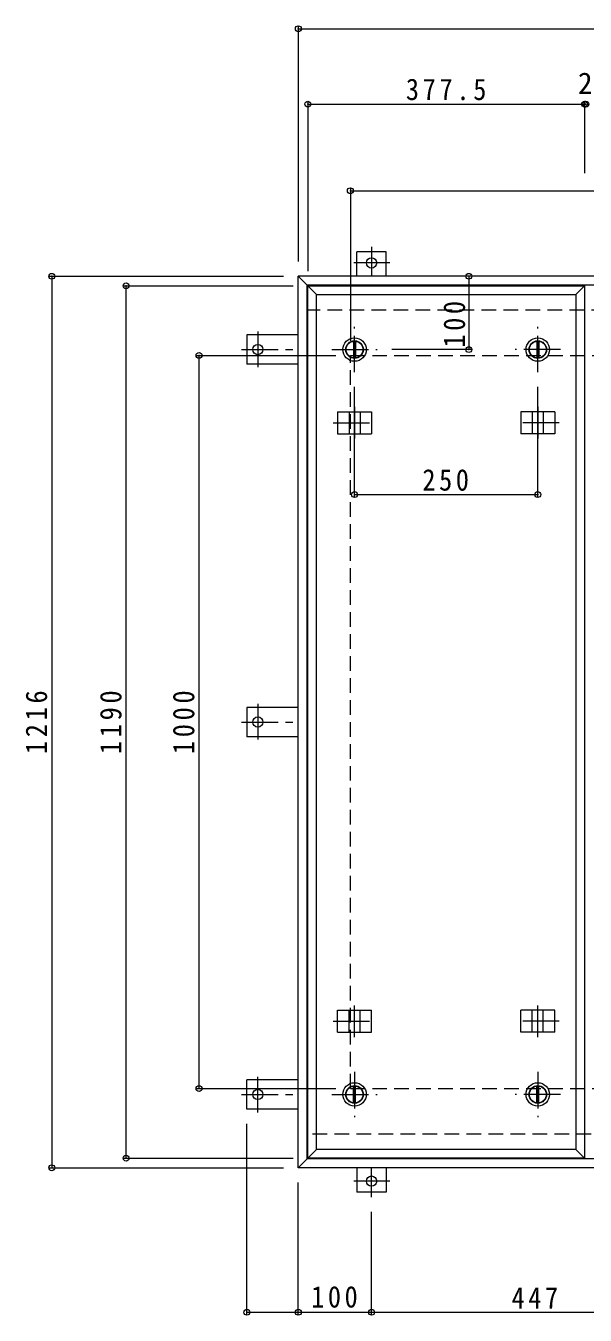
# Model space of a CAD drawing. Units: millimetres at full size, sheet at 1:10. Extents: x -2620 to 2706, y -1962 to 1648.
# Drawn here: x -2601 to -1838, y -276 to 1483 of the extents above; entities that cross this region are included whole.
import ezdxf
from ezdxf.enums import TextEntityAlignment as Align

# ---------------------------------------------------------------- set-up
doc = ezdxf.new("R2010")
doc.units = ezdxf.units.MM
doc.header["$LTSCALE"] = 10
doc.header["$PDMODE"] = 32
doc.header["$PDSIZE"] = 8
doc.linetypes.add('CHAIN1', pattern=[8, 5, -1, 1, -1])
doc.linetypes.add('DASHED2', pattern=[3, 2, -1])
for name, color, linetype, lineweight in [('0-1_躯体', 2, 'Continuous', 9), ('0-2_仕上', 3, 'Continuous', 9), ('0-3_建具', 4, 'Continuous', 9), ('0-C', 2, 'Continuous', 9), ('0-E', 3, 'Continuous', 9), ('0-F', 7, 'Continuous', 9)]:
    doc.layers.add(name, color=color, linetype=linetype, lineweight=lineweight)
doc.styles.add('ＭＳ ゴシック', font='')
doc.styles.get('ＭＳ ゴシック').set_extended_font_data('MS Gothic')

msp = doc.modelspace()

# ---------------------------------------------------------------- linework, layer by layer
at = {"layer": '0-1_躯体', "linetype": 'DASHED2'}
for p, q in [((-699.08, 1095.44), (-2217.08, 1095.44)), ((-2158.08, 1033.44), (-758.08, 1033.44)), ((-2158.08, 33.44), (-2158.08, 1033.44)), ((-2158.08, 33.44), (-758.08, 33.44)), ((-1079.58, -28.56), (-2217.08, -28.56))]:
    msp.add_line(p, q, dxfattribs=at)
at = {"layer": '0-1_躯体', "linetype": 'CHAIN1'}
for p, q in [((-1902.33, 1010.44), (-1902.33, 1072.44)), ((-1871.33, 1041.44), (-1933.33, 1041.44))]:
    msp.add_line(p, q, dxfattribs=at)
at = {"layer": '0-1_躯体'}
for p, q in [((-1903.83, 1052.84), (-1903.83, 1030.04)), ((-1900.83, 1052.84), (-1900.83, 1030.04))]:
    msp.add_line(p, q, dxfattribs=at)
for radius in [16, 12, 11.5]:
    msp.add_circle((-1902.33, 1041.44), radius, dxfattribs=at)
at = {"layer": '0-2_仕上'}
for p, q in [((-2216.08, 1128.44), (-2204.08, 1116.44)), ((-2216.08, 1128.44), (-1838.58, 1128.44)), ((-2216.08, -61.56), (-2216.08, 1128.44)), ((-1850.58, 1116.44), (-1838.58, 1128.44)), ((-1838.58, 1128.44), (-1838.58, -61.56)), ((-2204.08, 1116.44), (-1850.58, 1116.44)), ((-2204.08, -49.56), (-2204.08, 1116.44)), ((-1850.58, 1116.44), (-1850.58, -49.56)), ((-2216.08, -61.56), (-2204.08, -49.56)), ((-1850.58, -49.56), (-2204.08, -49.56)), ((-1838.58, -61.56), (-1850.58, -49.56)), ((-1838.58, -61.56), (-2216.08, -61.56))]:
    msp.add_line(p, q, dxfattribs=at)
at = {"layer": '0-3_建具', "color": 2}
for p, q in [((-2229.08, 1141.44), (-2217.08, 1129.44)), ((-687.08, 1141.44), (-2229.08, 1141.44)), ((-2229.08, -74.56), (-2229.08, 1141.44)), ((-699.08, 1129.44), (-2217.08, 1129.44)), ((-2217.08, -62.56), (-2217.08, 1129.44)), ((-2229.08, -74.56), (-2217.08, -62.56)), ((-699.08, -62.56), (-2217.08, -62.56)), ((-687.08, -74.56), (-2229.08, -74.56))]:
    msp.add_line(p, q, dxfattribs=at)
at = {"layer": '0-3_建具'}
for p, q in [((-2175.42, 956.44), (-2175.42, 926.44)), ((-2175.42, 956.44), (-2129.24, 956.44)), ((-2159.83, 956.44), (-2159.83, 926.44)), ((-2144.83, 956.44), (-2144.83, 926.44)), ((-2129.24, 956.44), (-2129.24, 926.44)), ((-1879.24, 956.44), (-1925.42, 956.44)), ((-1925.42, 956.44), (-1925.42, 926.44)), ((-1909.83, 956.44), (-1909.83, 926.44)), ((-1894.83, 956.44), (-1894.83, 926.44)), ((-1879.24, 956.44), (-1879.24, 926.44)), ((-2175.42, 926.44), (-2129.24, 926.44)), ((-1879.24, 926.44), (-1925.42, 926.44)), ((-2175.42, 140.44), (-2129.24, 140.44)), ((-2175.42, 110.44), (-2175.42, 140.44)), ((-2159.83, 110.44), (-2159.83, 140.44)), ((-2144.83, 110.44), (-2144.83, 140.44)), ((-2129.24, 110.44), (-2129.24, 140.44)), ((-1925.42, 110.44), (-1925.42, 140.44)), ((-1879.24, 140.44), (-1925.42, 140.44)), ((-1909.83, 110.44), (-1909.83, 140.44)), ((-1894.83, 110.44), (-1894.83, 140.44)), ((-1879.24, 110.44), (-1879.24, 140.44)), ((-2175.42, 110.44), (-2129.24, 110.44)), ((-1879.24, 110.44), (-1925.42, 110.44))]:
    msp.add_line(p, q, dxfattribs=at)
at = {"layer": '0-3_建具', "linetype": 'CHAIN1'}
for p, q in [((-2152.33, 963.56), (-2152.33, 920.32)), ((-1902.33, 963.56), (-1902.33, 920.32)), ((-2181.74, 941.44), (-2122.92, 941.44)), ((-1872.92, 941.44), (-1931.74, 941.44)), ((-2152.33, 103.32), (-2152.33, 146.56)), ((-1902.33, 103.32), (-1902.33, 146.56)), ((-2181.74, 125.44), (-2122.92, 125.44)), ((-1872.92, 125.44), (-1931.74, 125.44))]:
    msp.add_line(p, q, dxfattribs=at)
at = {"layer": '0-C', "linetype": 'CHAIN1'}
for p, q in [((-2152.33, 1010.44), (-2152.33, 1072.44)), ((-2183.33, 1041.44), (-2121.33, 1041.44)), ((-2152.33, 56.44), (-2152.33, -5.56)), ((-1902.33, 56.44), (-1902.33, -5.56)), ((-2183.33, 25.44), (-2121.33, 25.44)), ((-1871.33, 25.44), (-1933.33, 25.44))]:
    msp.add_line(p, q, dxfattribs=at)
at = {"layer": '0-C'}
for p, q in [((-2153.83, 1052.84), (-2153.83, 1030.04)), ((-2150.83, 1052.84), (-2150.83, 1030.04)), ((-2153.83, 14.04), (-2153.83, 36.84)), ((-2150.83, 14.04), (-2150.83, 36.84)), ((-1903.83, 14.04), (-1903.83, 36.84)), ((-1900.83, 14.04), (-1900.83, 36.84))]:
    msp.add_line(p, q, dxfattribs=at)
for centre, radius in [((-2152.33, 1041.44), 16), ((-2152.33, 1041.44), 12), ((-2152.33, 1041.44), 11.5), ((-2152.33, 25.44), 16), ((-2152.33, 25.44), 12), ((-2152.33, 25.44), 11.5), ((-1902.33, 25.44), 16), ((-1902.33, 25.44), 12), ((-1902.33, 25.44), 11.5)]:
    msp.add_circle(centre, radius, dxfattribs=at)
at = {"layer": '0-E', "linetype": 'CHAIN1'}
for p, q in [((-2129.08, 1181.8), (-2129.08, 1141.64)), ((-2104.24, 1159.64), (-2153.13, 1159.64)), ((-2284.28, 1066.28), (-2284.28, 1017.39)), ((-2306.44, 1041.44), (-2229.08, 1041.44)), ((-2284.28, 558.28), (-2284.28, 509.39)), ((-2306.44, 533.44), (-2229.08, 533.44)), ((-2284.28, 0.6), (-2284.28, 49.49)), ((-2306.44, 25.44), (-2229.08, 25.44)), ((-2129.08, -114.92), (-2129.08, -74.76)), ((-2104.24, -92.76), (-2153.13, -92.76))]:
    msp.add_line(p, q, dxfattribs=at)
at = {"layer": '0-E'}
for p, q in [((-2109.08, 1174.64), (-2149.08, 1174.64)), ((-2149.08, 1141.44), (-2149.08, 1174.64)), ((-2109.08, 1141.44), (-2109.08, 1174.64)), ((-2299.28, 1061.44), (-2299.28, 1021.44)), ((-2229.08, 1061.44), (-2299.28, 1061.44)), ((-2229.08, 1021.44), (-2299.28, 1021.44)), ((-2299.28, 553.44), (-2299.28, 513.44)), ((-2229.08, 553.44), (-2299.28, 553.44)), ((-2229.08, 513.44), (-2299.28, 513.44)), ((-2299.28, 5.44), (-2299.28, 45.44)), ((-2229.08, 45.44), (-2299.28, 45.44)), ((-2229.08, 5.44), (-2299.28, 5.44)), ((-2149.08, -74.56), (-2149.08, -107.76)), ((-2109.08, -74.56), (-2109.08, -107.76)), ((-2109.08, -107.76), (-2149.08, -107.76))]:
    msp.add_line(p, q, dxfattribs=at)
for centre in [(-2129.08, 1159.64), (-2284.28, 1041.44), (-2284.28, 533.44), (-2284.28, 25.44), (-2129.08, -92.76)]:
    msp.add_circle(centre, 7, dxfattribs=at)
at = {"layer": '0-F'}
for p, q in [((-2229.08, 1482.15), (-2229.08, 1161.44)), ((-2229.08, 1479.15), (-687.08, 1479.15)), ((-2216.08, 1379.36), (-2216.08, 1148.44)), ((-2216.08, 1376.36), (-1838.58, 1376.36)), ((-1838.58, 1379.36), (-1838.58, 1282.25)), ((-1838.58, 1376.36), (-1836.58, 1376.36)), ((-2158.08, 1261.16), (-2158.08, 1053.44)), ((-2158.08, 1258.16), (-758.08, 1258.16)), ((-2568.49, 1141.44), (-2249.08, 1141.44)), ((-2565.49, 1141.44), (-2565.49, -74.56)), ((-2467.04, 1128.44), (-2236.08, 1128.44)), ((-2464.04, -61.56), (-2464.04, 1128.44)), ((-1996.41, 1141.44), (-1996.41, 1041.44)), ((-1993.41, 1041.44), (-2101.33, 1041.44)), ((-2367.59, 1033.44), (-2178.08, 1033.44)), ((-2364.59, 33.44), (-2364.59, 1033.44)), ((-2152.33, 840.61), (-2152.33, 990.44)), ((-1902.33, 840.61), (-1902.33, 990.44)), ((-2152.33, 843.61), (-1902.33, 843.61)), ((-2367.59, 33.44), (-2178.08, 33.44)), ((-2299.28, -274.73), (-2299.28, -14.56)), ((-2467.04, -61.56), (-2236.08, -61.56)), ((-2568.49, -74.56), (-2249.08, -74.56)), ((-2229.08, -274.73), (-2229.08, -94.56)), ((-2129.08, -274.73), (-2129.08, -134.92)), ((-2299.28, -271.73), (-2229.08, -271.73)), ((-2229.08, -271.73), (-2129.08, -271.73)), ((-2129.08, -271.73), (-1682.08, -271.73))]:
    msp.add_line(p, q, dxfattribs=at)
for p in [(-2229.08, 1479.15), (-2216.08, 1376.36), (-1838.58, 1376.36), (-1836.58, 1376.36), (-2158.08, 1258.16), (-2565.49, 1141.44), (-1996.41, 1141.44), (-2464.04, 1128.44), (-1996.41, 1041.44), (-2364.59, 1033.44), (-2152.33, 843.61), (-1902.33, 843.61), (-2364.59, 33.44), (-2464.04, -61.56), (-2565.49, -74.56), (-2299.28, -271.73), (-2229.08, -271.73), (-2129.08, -271.73)]:
    msp.add_point(p, dxfattribs=at)

# ---------------------------------------------------------------- texts
at = {"layer": '0-F', "color": 2, "style": 'ＭＳ ゴシック'}
msp.add_text('2', height=29.33, dxfattribs=at).set_placement((-1847.58, 1381.36), align=Align.BOTTOM_LEFT)
at = {"layer": '0-F', "color": 2, "char_height": 29.33, "attachment_point": 7, "style": 'ＭＳ ゴシック'}
for s, insert in [('\\T1.28;\\W0.9;377.5', (-2082.33, 1381.36)), ('\\T1.27;\\W0.9;250', (-2059.83, 848.61)), ('\\T1.27;\\W0.9;100', (-2211.58, -265.73)), ('\\T1.27;\\W0.9;447', (-1938.08, -266.73))]:
    msp.add_mtext(s, dxfattribs=dict(at, insert=insert))
at = {"layer": '0-F', "color": 2, "char_height": 29.33, "attachment_point": 7, "rotation": 90, "style": 'ＭＳ ゴシック'}
for s, insert in [('\\T1.27;\\W0.9;100', (-2001.21, 1044.22)), ('\\T1.28;\\W0.9;1216', (-2571.49, 489.69)), ('\\T1.28;\\W0.9;1190', (-2470.04, 489.69)), ('\\T1.28;\\W0.9;1000', (-2370.59, 489.69))]:
    msp.add_mtext(s, dxfattribs=dict(at, insert=insert))

doc.saveas('drawing.dxf')
